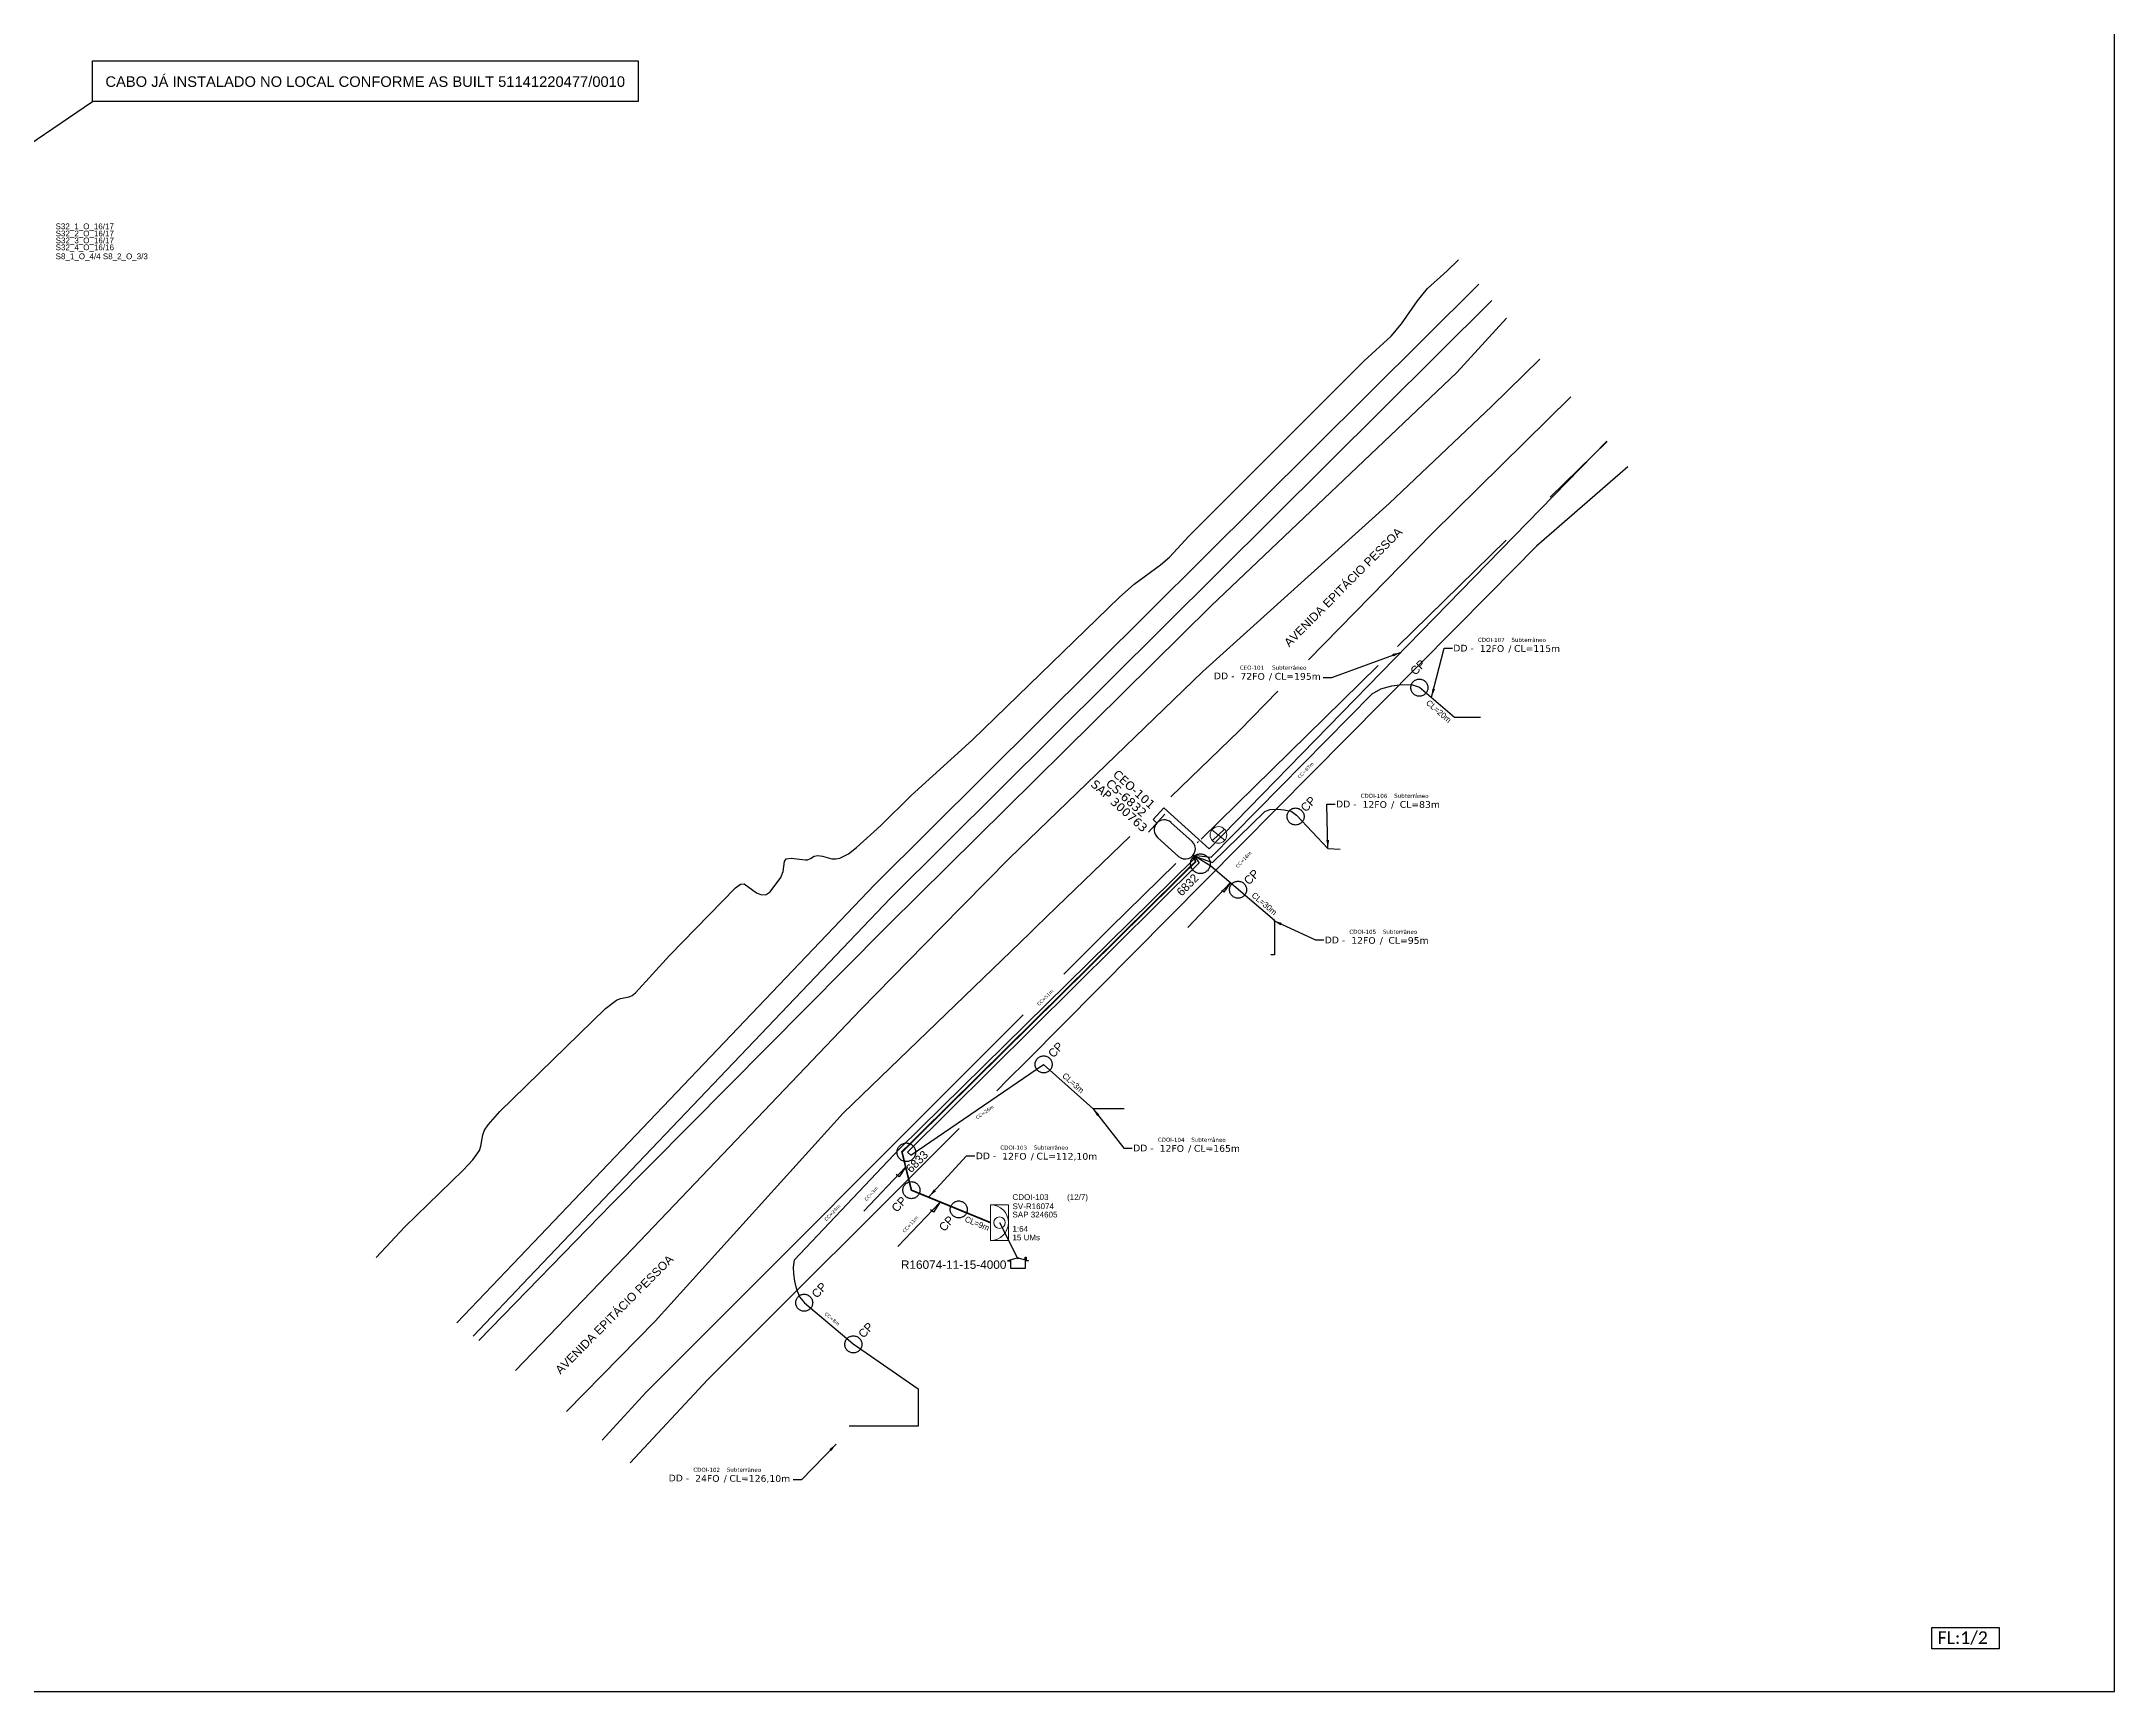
# Model space of a CAD drawing. Header units: metres. Extents: x -1286 to 457, y -500 to 94.
# Drawn here: x -936.7 to -445.1, y -499.8 to -108.4 of the extents above; entities that cross this region are included whole.
import ezdxf
from ezdxf.enums import TextEntityAlignment as Align

# ---------------------------------------------------------------- set-up
doc = ezdxf.new("R2010")
doc.units = ezdxf.units.M
doc.linetypes.add('PHANTOM2', pattern=[1.25, 0.625, -0.125, 0.125, -0.125, 0.125, -0.125])
for name, color, linetype in [('0_AS BUILT ST', 1, 'Continuous'), ('10.0-Cartográfico', 4, 'Continuous'), ('10.1-Caixas Subterrâneas', 5, 'Continuous'), ('20.5-CEO', 1, 'Continuous'), ('20.8-Legenda', 1, 'Continuous'), ('CD a instalar', 1, 'Continuous'), ('CEO', 1, 'Continuous'), ('label_cabos', 7, 'Continuous'), ('MUB_HIDROGRAFIA', 7, 'Continuous'), ('MUB_SEGMENTO', 7, 'Continuous'), ('NOS_DE_INFRAESTRUTURA', 7, 'Continuous'), ('surveys', 7, 'Continuous'), ('surveys legendas', 7, 'Continuous')]:
    doc.layers.add(name, color=color, linetype=linetype)
for name, color, linetype, lineweight in [('10.4-Postes', 1, 'Continuous', 0), ("20.0-LEGENDA DOS CDO'S", 1, 'Continuous', 0), ('20.1-CDO_INTERIOR', 1, 'Continuous', 0), ('Postes', 1, 'Continuous', 0)]:
    doc.layers.add(name, color=color, linetype=linetype, lineweight=lineweight)
doc.layers.add('DROP DE CLIENTE', color=140, linetype='Continuous', plot=False)
doc.layers.add('EXTRA', color=50, linetype='Continuous', plot=False)
doc.styles.add('ARIAL', font='arial.ttf')
doc.styles.add('siredit', font='verdana.ttf')
doc.styles.add('WMF-Calibri0', font='calibri.ttf')
doc.dimstyles.new('CC', dxfattribs={"dimtxt": 0.8, "dimasz": 2, "dimexe": 0.18, "dimexo": 0.0625, "dimgap": 0.09, "dimtad": 0, "dimdec": 0, "dimrnd": 1, "dimzin": 0, "dimdsep": 46, "dimtxsty": 'siredit', "dimblk": 'NONE', "dimcen": 0, "dimse1": 1, "dimse2": 1, "dimsd1": 1, "dimsd2": 1, "dimclrt": 7, "dimadec": 0, "dimazin": 0, "dimtfac": 1, "dimtdec": 0, "dimtofl": 0, "dimtmove": 0, "dimatfit": 3, "dimfxl": 0, "dimtolj": 1, "dimtzin": 0, "dimarcsym": 0})
doc.dimstyles.new('ISO-25', dxfattribs={"dimtxt": 2.5, "dimasz": 2.5, "dimexe": 1.25, "dimexo": 0.625, "dimtad": 1, "dimtxsty": 'Standard', "dimcen": 2.5, "dimadec": 0, "dimazin": 0, "dimtfac": 1, "dimtmove": 0, "dimatfit": 3, "dimfxl": 0, "dimarcsym": 0})

# ---------------------------------------------------------------- blocks, each defined once
blk = doc.blocks.new('MHMZ')
at = {"color": 0, "linetype": 'PHANTOM2'}
blk.add_circle((0, 0), 0.0000101, dxfattribs=at)
blk = doc.blocks.new('PTPT')
at = {"layer": 'Postes', "color": 1, "linetype": 'PHANTOM2'}
for points in [[(-0.0000079, 0.0000104), (0.0000075, -0.000002)], [(0.000007, 0.0000109), (-0.0000074, -0.0000025)]]:
    blk.add_lwpolyline(points, dxfattribs=at)
at = {"layer": 'Postes', "color": 1}
blk.add_circle((-0.0000002, 0.0000042), 0.00000987, dxfattribs=at)
blk = doc.blocks.new('SURVEY_SURVEY')
for p, q in [((0, 0.0000127), (-0.0000126, 0.000009)), ((-0.0000126, 0.000009), (-0.0000086, 0.000009)), ((-0.0000086, 0), (-0.0000086, 0.000009)), ((0.0000086, 0), (-0.0000086, 0)), ((0, 0.0000127), (0.0000126, 0.000009)), ((0.0000084, 0.0000132), (0.0000098, 0.0000132)), ((0.0000084, 0.0000103), (0.0000084, 0.0000132)), ((0.0000126, 0.000009), (0.0000086, 0.000009)), ((0.0000086, 0.000009), (0.0000086, 0)), ((0.0000098, 0.0000132), (0.0000098, 0.0000099))]:
    blk.add_line(p, q)
blk = doc.blocks.new('CEO_CT_DRT')
at = {"layer": 'CEO', "color": 0}
for p, q in [((-1.56, 1.26), (1.8, 1.26)), ((1.8, -1.13), (-1.56, -1.13))]:
    blk.add_line(p, q, dxfattribs=at)
blk.add_lwpolyline([(-2.75, 1.51), (-2.75, -1.38)], dxfattribs=at)
for centre, start, end in [((-1.56, 0.07), 90, 270), ((1.8, 0.07), 270, 90)]:
    blk.add_arc(centre, 1.2, start, end, dxfattribs=at)
at = {"layer": 'CEO', "color": 7, "style": 'siredit'}
for tag, p in [('CEO_Nº', (0.12, 5.61)), ('LOCAL', (0.12, 4.23)), ('SAP', (0.12, 2.97)), ('FIBRAS_RESERVA', (0.12, -1.94))]:
    blk.add_attdef(tag, text='', height=1.01, dxfattribs=at).set_placement(p, align=Align.TOP_CENTER)
blk = doc.blocks.new('_None')
blk = doc.blocks.new('*D113')
at = {"layer": 'Defpoints', "color": 0, "transparency": 16777216}
for p in [(-648.36, -299.02), (-645.8, -301.43), (-652.3, -308.32)]:
    blk.add_point(p, dxfattribs=at)
at = {"layer": 'NOS_DE_INFRAESTRUTURA', "color": 7, "transparency": 16777216, "insert": (-651.61, -302.46), "char_height": 0.8, "attachment_point": 5, "rotation": 46.6641, "style": 'siredit'}
blk.add_mtext('\\A1;CC=16m', dxfattribs=at)
blk = doc.blocks.new('*D114')
at = {"layer": 'Defpoints', "color": 0, "transparency": 16777216}
for p in [(-662.13, -302.14), (-733.79, -369.69), (-732.39, -371.12)]:
    blk.add_point(p, dxfattribs=at)
at = {"layer": 'NOS_DE_INFRAESTRUTURA', "color": 7, "transparency": 16777216, "insert": (-698.66, -335.2), "char_height": 0.8, "attachment_point": 5, "rotation": 44.475, "style": 'siredit'}
blk.add_mtext('\\A1;CC=51m', dxfattribs=at)
blk = doc.blocks.new('*D115')
at = {"layer": 'Defpoints', "color": 0, "transparency": 16777216}
for p in [(-698.58, -349.45), (-697.21, -351.43), (-730.18, -371.35)]:
    blk.add_point(p, dxfattribs=at)
at = {"layer": 'NOS_DE_INFRAESTRUTURA', "color": 7, "transparency": 16777216, "insert": (-713.01, -362.38), "char_height": 0.8, "attachment_point": 5, "rotation": 34.7171, "style": 'siredit'}
blk.add_mtext('\\A1;CC=26m', dxfattribs=at)
blk = doc.blocks.new('*D116')
at = {"layer": 'Defpoints', "color": 0, "transparency": 16777216}
for p in [(-719.32, -373.22), (-717.55, -374.85), (-745.46, -401.42)]:
    blk.add_point(p, dxfattribs=at)
at = {"layer": 'NOS_DE_INFRAESTRUTURA', "color": 7, "transparency": 16777216, "insert": (-730.62, -388.96), "char_height": 0.8, "attachment_point": 5, "rotation": 47.1762, "style": 'siredit'}
blk.add_mtext('\\A1;CC=11m', dxfattribs=at)
blk = doc.blocks.new('*D117')
at = {"layer": 'Defpoints', "color": 0, "transparency": 16777216}
for p in [(-727.34, -364.82), (-725.68, -366.36), (-753.48, -393.03)]:
    blk.add_point(p, dxfattribs=at)
at = {"layer": 'NOS_DE_INFRAESTRUTURA', "color": 7, "transparency": 16777216, "insert": (-739.9, -381.71), "char_height": 0.8, "attachment_point": 5, "rotation": 47.1762, "style": 'siredit'}
blk.add_mtext('\\A1;CC=3m', dxfattribs=at)
blk = doc.blocks.new('*D118')
at = {"layer": 'Defpoints', "color": 0, "transparency": 16777216}
for p in [(-728.61, -375.97), (-764.15, -401.81), (-758.66, -407.11)]:
    blk.add_point(p, dxfattribs=at)
at = {"layer": 'NOS_DE_INFRAESTRUTURA', "color": 7, "transparency": 16777216, "insert": (-749.13, -386.24), "char_height": 0.8, "attachment_point": 5, "rotation": 46.0134, "style": 'siredit'}
blk.add_mtext('\\A1;CC=24m', dxfattribs=at)
blk = doc.blocks.new('*D119')
at = {"layer": 'Defpoints', "color": 0, "transparency": 16777216}
for p in [(-765.82, -397.56), (-770.71, -403.42), (-737.47, -431.13)]:
    blk.add_point(p, dxfattribs=at)
at = {"layer": 'NOS_DE_INFRAESTRUTURA', "color": 7, "transparency": 16777216, "insert": (-749.2, -411.41), "char_height": 0.8, "attachment_point": 5, "rotation": 320.1819, "style": 'siredit'}
blk.add_mtext('\\A1;CC=8m', dxfattribs=at)
blk = doc.blocks.new('*D120')
at = {"layer": 'Defpoints', "color": 0, "transparency": 16777216}
for p in [(-613.41, -257.13), (-612.75, -257.78), (-659.71, -306.07)]:
    blk.add_point(p, dxfattribs=at)
at = {"layer": 'NOS_DE_INFRAESTRUTURA', "color": 7, "transparency": 16777216, "insert": (-636.89, -281.28), "char_height": 0.8, "attachment_point": 5, "rotation": 45.7937, "style": 'siredit'}
blk.add_mtext('\\A1;CC=67m', dxfattribs=at)

msp = doc.modelspace()

# ---------------------------------------------------------------- linework, layer by layer
msp.add_lwpolyline([(-1286.07, -499.81), (-445.07, -499.81), (-445.07, 94.19), (-1286.07, 94.19)], close=True)
at = {"color": 1}
msp.add_lwpolyline([(-924.63, -112.96), (-795.18, -112.96), (-795.18, -122.62), (-924.63, -122.62)], close=True, dxfattribs=at)
at = {"color": 7}
msp.add_lwpolyline([(-488.37, -484.64), (-472.44, -484.64), (-472.44, -489.7), (-488.37, -489.7)], close=True, dxfattribs=at)
at = {"layer": '10.0-Cartográfico', "color": 4}
for points in [[(-595.86, -165.98), (-739.11, -308.46)], [(-735.32, -311.64), (-592.73, -169.81)], [(-589.28, -174.04), (-601.05, -186.94), (-659.32, -242.23), (-735.74, -317.83), (-736.8, -318.91)], [(-581.35, -183.75), (-592.71, -194.9), (-617.1, -217.95), (-661.26, -257.82), (-707.19, -302.19), (-723.48, -318.76)], [(-636.23, -255.08), (-606.92, -225.09), (-574.02, -192.72)], [(-560.52, -209.25), (-582.15, -228.1), (-593.28, -239.42), (-702.93, -350.08), (-707.57, -354.72), (-710.13, -357.27)], [(-615.08, -251.92), (-589.35, -226.72)], [(-661.71, -297.58), (-619.71, -256.45)], [(-668.89, -287.57), (-652.61, -271.84), (-643.52, -262.54)], [(-702.34, -319.87), (-700.91, -318.5), (-696.02, -313.77), (-678.6, -296.94)], [(-694.22, -329.65), (-683.26, -318.68), (-667.66, -303.4)], [(-739.11, -308.46), (-824.94, -398.45), (-838.16, -412.37)], [(-834.31, -415.48), (-821.1, -401.58), (-735.32, -311.64)], [(-736.8, -318.91), (-801.4, -384.1), (-832.97, -416.57)], [(-723.48, -318.76), (-742.46, -338.08)], [(-812.17, -433.39), (-791.18, -411.92), (-746.6, -362.6), (-702.34, -319.87)], [(-742.46, -338.08), (-796.44, -394.68), (-824.26, -423.61)], [(-803.75, -440.19), (-793.32, -428.76), (-703.88, -339.3)], [(-719.08, -366.23), (-778.69, -425.79), (-797.11, -445.57)]]:
    msp.add_lwpolyline(points, dxfattribs=at)
at = {"layer": '10.0-Cartográfico'}
for points in [[(-578.91, -216.51), (-565.4, -203.28)], [(-662.65, -298.5), (-662.29, -298.14)]]:
    msp.add_lwpolyline(points, dxfattribs=at)
at = {"layer": '20.1-CDO_INTERIOR', "color": 1, "lineweight": 18}
msp.add_lwpolyline([(-707.39, -392.82), (-707.38, -384.32), (-711.63, -384.32), (-711.64, -392.82)], close=True, dxfattribs=at)
msp.add_circle((-709.51, -388.57), 1.36, dxfattribs=at)
msp.add_arc((-711.64, -388.57), 4.25, 269.9724, 89.9724, dxfattribs=at)
at = {"layer": 'CD a instalar', "color": 7, "linetype": 'ByBlock'}
for points in [[(-663.55, -301.39), (-659.29, -301.86), (-621.15, -263.17), (-619.08, -261.91), (-616.44, -261.23), (-613.98, -260.92), (-611.58, -260.99), (-609.88, -261.54), (-601.57, -268.68), (-595.43, -268.68)], [(-663.55, -301.39), (-662.14, -303.23), (-731.35, -371.88)], [(-663.53, -301.42), (-659.37, -303.95), (-644.28, -316.81), (-644.28, -325.04), (-645.15, -325.02)], [(-731.35, -371.88), (-730.54, -372.54), (-699.03, -351.04), (-687.33, -361.53), (-679.96, -361.53)]]:
    msp.add_lwpolyline(points, dxfattribs=at)
at = {"layer": 'CD a instalar', "color": 5, "linetype": 'ByBlock', "const_width": 0.4}
msp.add_lwpolyline([(-663.53, -301.42), (-663.01, -302.95), (-732.64, -371.79), (-730.4, -380.87), (-711.64, -388.57)], dxfattribs=at)
at = {"layer": 'DROP DE CLIENTE'}
msp.add_lwpolyline([(-709.51, -388.57), (-705.16, -397.17)], dxfattribs=at)
at = {"layer": 'MUB_HIDROGRAFIA', "color": 170, "linetype": 'Continuous'}
msp.add_lwpolyline([(-857.33, -396.87), (-850.52, -389.53), (-836.71, -376.1), (-834.38, -373.67), (-832.81, -371.43), (-832.47, -370.47), (-832.06, -367.72), (-831.62, -366.65), (-830.8, -365.39), (-827.96, -362.22), (-802.94, -337.81), (-800.34, -335.83), (-799.4, -335.4), (-797.32, -335.01), (-796.61, -334.7), (-795.81, -334.04), (-787.76, -325.17), (-772.09, -309.19), (-770.93, -308.31), (-770.08, -308.19), (-767.14, -310.36), (-765.95, -310.82), (-764.82, -310.77), (-763.87, -310.11), (-761.32, -306.72), (-760.77, -305.31), (-760.51, -302.92), (-760.07, -302.28), (-758.92, -302.11), (-755.62, -302.52), (-755.06, -302.48), (-754.3, -302.2), (-753.43, -301.65), (-752.57, -301.48), (-751.46, -301.61), (-749.23, -302.25), (-748.33, -302.31), (-747.36, -302.14), (-745.28, -301.05), (-743.39, -299.55), (-737.65, -294.34), (-730.47, -287.25), (-715.91, -274.01), (-681.04, -240.2), (-677.53, -237.14), (-671.33, -232.52), (-669.19, -230.75), (-664.63, -225.71), (-623.05, -184.15), (-616.63, -178.26), (-614.15, -175.33), (-610.38, -169.88), (-608, -167.02), (-603.32, -162.8), (-600.63, -160.15)], dxfattribs=at)
at = {"layer": 'NOS_DE_INFRAESTRUTURA', "color": 7}
msp.add_lwpolyline([(-565.49, -203.17), (-659.76, -299.91), (-670.51, -290.16), (-673.03, -292.97), (-672.18, -293.83)], dxfattribs=at)
at = {"layer": 'NOS_DE_INFRAESTRUTURA'}
for points in [[(-658.95, -303.16), (-646.56, -291.01), (-645.38, -290.58), (-643.59, -290.49), (-641.97, -290.62), (-640.36, -290.97), (-639.09, -291.89), (-631.61, -299.82), (-628.74, -299.99)], [(-663.53, -301.42), (-663.6, -302.55), (-733.1, -370.95), (-758.16, -397.5), (-758.44, -399.13), (-758.33, -400.75), (-758.08, -402.48), (-757.69, -404.09), (-756.96, -406.14), (-755.75, -407.61), (-744.18, -417.32), (-728.82, -427.97), (-728.82, -436.85), (-745.14, -436.85)], [(-663.67, -301.52), (-658.95, -303.16)], [(-664.84, -318.54), (-654.68, -307.88), (-656.31, -310.16), (-656.76, -309.71)], [(-741.71, -385.89), (-731.8, -375.39), (-733.26, -377.74), (-733.97, -377.17)], [(-733.6, -394.26), (-723.68, -383.76), (-725.15, -386.11), (-725.86, -385.54)]]:
    msp.add_lwpolyline(points, dxfattribs=at)

# ---------------------------------------------------------------- block references
at = {"layer": '10.1-Caixas Subterrâneas', "color": 40}
for p, xscale, yscale, zscale, rotation in [((-609.93, -261.67), 200000, 200000, 200000, 299.0949766723115), ((-639.29, -292.23), 200000, 200000, 200000, 314.4015629329692), ((-661.86, -303.43), 231651.7423315229, 231651.7423315229, 231651.7423315229, 318.0050458680133), ((-652.92, -309.6), 200000, 200000, 200000, 139), ((-699.03, -351.04), 200000, 200000, 200000, 231), ((-731.6, -371.89), 219673.8518935742, 219673.8518935742, 219673.8518935742, 302.0480802293779), ((-730.4, -380.87), 200000, 200000, 200000, 141), ((-719.16, -385.45), 200000, 200000, 200000, 141), ((-755.82, -407.58), 200000, 200000, 200000, 224.9999999999999), ((-744.16, -417.45), 200000, 200000, 200000, 126)]:
    msp.add_blockref('MHMZ', p, dxfattribs=dict(at, xscale=xscale, yscale=yscale, zscale=zscale, rotation=rotation))
at = {"layer": '10.4-Postes', "color": 1, "xscale": 200000, "yscale": 200000, "zscale": 200000}
msp.add_blockref('PTPT', (-657.54, -297.45), dxfattribs=at)
at = {"layer": '20.5-CEO', "color": 7}
ref = msp.add_blockref('CEO_CT_DRT', (-668.21, -297.61), dxfattribs=dict(at, xscale=2, yscale=2, zscale=2, rotation=317.9763142948918))
ref.add_attrib('CEO_Nº', 'CEO-101', dxfattribs={"color": 0, "height": 2.028, "rotation": 317.9763, "style": 'siredit'}).set_placement((-676.88, -285.04), align=Align.TOP_CENTER)
ref.add_attrib('LOCAL', 'CS-6832', dxfattribs={"color": 0, "height": 2.028, "rotation": 317.9763, "style": 'siredit'}).set_placement((-678.72, -287.08), align=Align.TOP_CENTER)
ref.add_attrib('SAP', 'SAP 300763', dxfattribs={"color": 0, "height": 2.028, "rotation": 317.9763, "style": 'siredit'}).set_placement((-680.41, -288.96), align=Align.TOP_CENTER)
at = {"layer": 'surveys', "color": 255, "xscale": 200000, "yscale": 200000, "zscale": 200000}
msp.add_blockref('SURVEY_SURVEY', (-705.11, -399.43), dxfattribs=at)

# ---------------------------------------------------------------- texts
at = {"style": 'WMF-Calibri0'}
msp.add_text('FL:1/2', height=3, dxfattribs=at).set_placement((-487.02, -488.52))
at = {"color": 1, "insert": (-921.54, -116.66), "char_height": 2.5, "width": 123.0003, "attachment_point": 1, "style": 'ARIAL'}
msp.add_mtext('CABO JÁ INSTALADO NO LOCAL CONFORME AS BUILT 51141220477/0010', dxfattribs=at)
at = {"layer": '0_AS BUILT ST', "color": 7, "char_height": 1.4, "width": 14.144, "attachment_point": 5}
for s, insert, rotation in [('CL=20m', (-605.33, -267.29), 319.3174), ('CL=30m', (-646.69, -312.92), 319.5767), ('CL=3m', (-692.02, -355.45), 318.1189), ('CL=9m', (-714.8, -388.79), 337.6863)]:
    msp.add_mtext(s, dxfattribs=dict(at, insert=insert, rotation=rotation))
at = {"layer": '10.1-Caixas Subterrâneas'}
for s, rotation, p in [('CP', 44.3539, (-610.9, -258.87)), ('CP', 45.7927, (-636.87, -291.31)), ('6832', 45.3911, (-666.28, -311.27)), ('CP', 45.7927, (-650.33, -308.61)), ('CP', 47.307, (-696.7, -349.63)), ('6833', 44.8696, (-730.46, -376.9)), ('CP', 47.307, (-733.84, -386.26)), ('CP', 47.307, (-722.6, -390.84)), ('CP', 47.307, (-752.79, -406.64)), ('CP', 47.307, (-741.73, -416.12))]:
    msp.add_text(s, height=2, rotation=rotation, dxfattribs=at).set_placement(p)
at = {"layer": "20.0-LEGENDA DOS CDO'S", "color": 1, "style": 'ARIAL'}
for s, p in [('S32_1_O_16/17', (-933.36, -152.92)), ('S32_2_O_16/17', (-933.34, -154.61)), ('S32_3_O_16/17', (-933.34, -156.26)), ('S32_4_O_16/16', (-933.34, -157.9)), ('S8_1_O_4/4 S8_2_O_3/3  ', (-933.34, -160.03))]:
    msp.add_text(s, height=1.3603, dxfattribs=at).set_placement(p)
for s, p in [('CDOI-103', (-706.42, -383.19)), ('SV-R16074', (-706.41, -385.37)), ('SAP 324605', (-706.42, -387.34)), ('1:64', (-706.43, -390.73)), ('15 UMs', (-706.43, -392.76))]:
    msp.add_text(s, height=1.36, rotation=359.9724, dxfattribs=at).set_placement(p)
msp.add_text('(12/7)', height=1.36, rotation=359.9724, dxfattribs=at).set_placement((-690.99, -383.2), align=Align.CENTER)
at = {"layer": '20.8-Legenda', "color": 0, "style": 'siredit'}
for s, p in [('DD -', (-599.45, -252.3)), ('12FO', (-592.7, -252.39)), ('/', (-588.46, -252.39)), ('CL=115m', (-582.01, -252.39)), ('DD -', (-656.22, -258.89)), ('72FO', (-649.47, -258.99)), ('/', (-645.23, -258.99)), ('CL=195m', (-638.78, -258.99)), ('DD -', (-627.26, -289.28)), ('12FO', (-620.52, -289.38)), ('/', (-616.27, -289.38)), ('CL=83m', (-609.82, -289.38)), ('DD -', (-629.94, -321.53)), ('12FO', (-623.2, -321.63)), ('/', (-618.95, -321.63)), ('CL=95m', (-612.5, -321.63))]:
    msp.add_text(s, height=1.6, rotation=359.69, dxfattribs=at).set_placement(p, align=Align.MIDDLE_CENTER)
at = {"layer": '20.8-Legenda', "color": 7, "style": 'siredit'}
for s, p in [('DD -', (-712.71, -372.74)), ('12FO', (-705.97, -372.83)), ('/', (-701.72, -372.83)), ('     CL=112,10m', (-695.27, -372.83)), ('DD -', (-675.38, -370.88)), ('12FO', (-668.63, -370.97)), ('/', (-664.39, -370.97)), ('CL=165m', (-657.94, -370.97)), ('DD -', (-785.53, -449.16)), ('24FO', (-778.78, -449.25)), ('/', (-774.54, -449.25)), ('     CL=126,10m', (-768.09, -449.25))]:
    msp.add_text(s, height=1.6, rotation=359.69, dxfattribs=at).set_placement(p, align=Align.MIDDLE_CENTER)
at = {"layer": 'EXTRA', "color": 7, "style": 'siredit'}
for s, p in [('CDOI-107', (-592.87, -250.34)), ('Subterrâneo', (-584.01, -250.34)), ('CEO-101', (-649.64, -256.93)), ('Subterrâneo', (-640.78, -256.93)), ('CDOI-106', (-620.69, -287.33)), ('Subterrâneo', (-611.83, -287.33)), ('CDOI-105', (-623.37, -319.58)), ('Subterrâneo', (-614.51, -319.58)), ('CDOI-104', (-668.8, -368.92)), ('Subterrâneo', (-659.94, -368.92)), ('CDOI-103', (-706.14, -370.78)), ('Subterrâneo', (-697.28, -370.78)), ('CDOI-102', (-778.95, -447.2)), ('Subterrâneo', (-770.09, -447.2))]:
    msp.add_text(s, height=0.96, rotation=359.69, dxfattribs=at).set_placement(p, align=Align.MIDDLE_CENTER)
at = {"layer": 'MUB_SEGMENTO', "color": 5, "style": 'ARIAL'}
for p in [(-640.79, -252.15), (-813.63, -424.67)]:
    msp.add_text('AVENIDA EPITÁCIO PESSOA', height=2, rotation=45.2361, dxfattribs=at).set_placement(p)
at = {"layer": 'surveys legendas', "color": 7, "style": 'ARIAL'}
msp.add_text('R16074-11-15-4000', height=2, dxfattribs=at).set_placement((-732.87, -399.53))

# ---------------------------------------------------------------- dimensions: what is measured, and where the dimension line sits
at = {"layer": 'NOS_DE_INFRAESTRUTURA'}
dim = msp.add_aligned_dim(p1=(-659.71, -306.07), p2=(-612.75, -257.78), distance=0.93, dimstyle='CC', override={"dimpost": 'CC=<>m'}, dxfattribs=at)
dim.commit()
dim.dimension.update_dxf_attribs({"geometry": '*D120', "text_midpoint": (-636.89, -281.28)})
for p1, p2, distance, text, picture, middle in [((-652.3, -308.32), (-645.8, -301.43), 3.52, 'CC=16m', '*D113', (-651.61, -302.46)), ((-662.13, -302.14), (-732.39, -371.12), -2, 'CC=51m', '*D114', (-698.66, -335.2)), ((-730.18, -371.35), (-698.58, -349.45), -2.41, 'CC=26m', '*D115', (-713.01, -362.38)), ((-745.46, -401.42), (-719.32, -373.22), -2.41, 'CC=11m', '*D116', (-730.62, -388.96)), ((-728.61, -375.97), (-758.66, -407.11), -7.63, 'CC=24m', '*D118', (-749.13, -386.24)), ((-737.47, -431.13), (-770.71, -403.42), -7.63, 'CC=8m', '*D119', (-749.2, -411.41))]:
    dim = msp.add_aligned_dim(p1=p1, p2=p2, distance=distance, text=text, dimstyle='CC', override={"dimpost": 'CC=<>m'}, dxfattribs=at)
    dim.commit()
    dim.dimension.update_dxf_attribs({"geometry": picture, "text_midpoint": middle})
dim = msp.add_linear_dim(base=(-725.68, -366.36), p1=(-753.48, -393.03), p2=(-727.34, -364.82), angle=47.1762, text='CC=3m', dimstyle='CC', override={"dimpost": 'CC=<>m'}, dxfattribs=at)
dim.commit()
dim.dimension.update_dxf_attribs({"geometry": '*D117', "text_midpoint": (-739.9, -381.71), "dimtype": 161})

# ---------------------------------------------------------------- leaders
at = {"color": 1}
msp.add_leader([(-980.13, -160.35), (-924.63, -122.62)], dimstyle='ISO-25', override={"dimgap": 0.625, "dimtad": 0}, dxfattribs=at)
at = {"layer": 'label_cabos'}
for points in [[(-614.34, -253.3), (-630.76, -259.3), (-632.76, -259.3)], [(-607.03, -263.89), (-604.07, -252.29), (-602.07, -252.29)], [(-631.61, -299.82), (-631.89, -289.27), (-629.89, -289.27)], [(-644.52, -316.93), (-634.57, -321.52), (-632.57, -321.52)], [(-687.33, -361.53), (-680, -370.87), (-678, -370.87)], [(-726.17, -382.38), (-717.34, -372.73), (-715.34, -372.73)], [(-748.23, -441.1), (-756.43, -449.56), (-758.43, -449.56)]]:
    msp.add_leader(points, dimstyle='CC', override={"dimgap": 0.09, "dimtad": 0}, dxfattribs=at)

doc.saveas('drawing.dxf')
